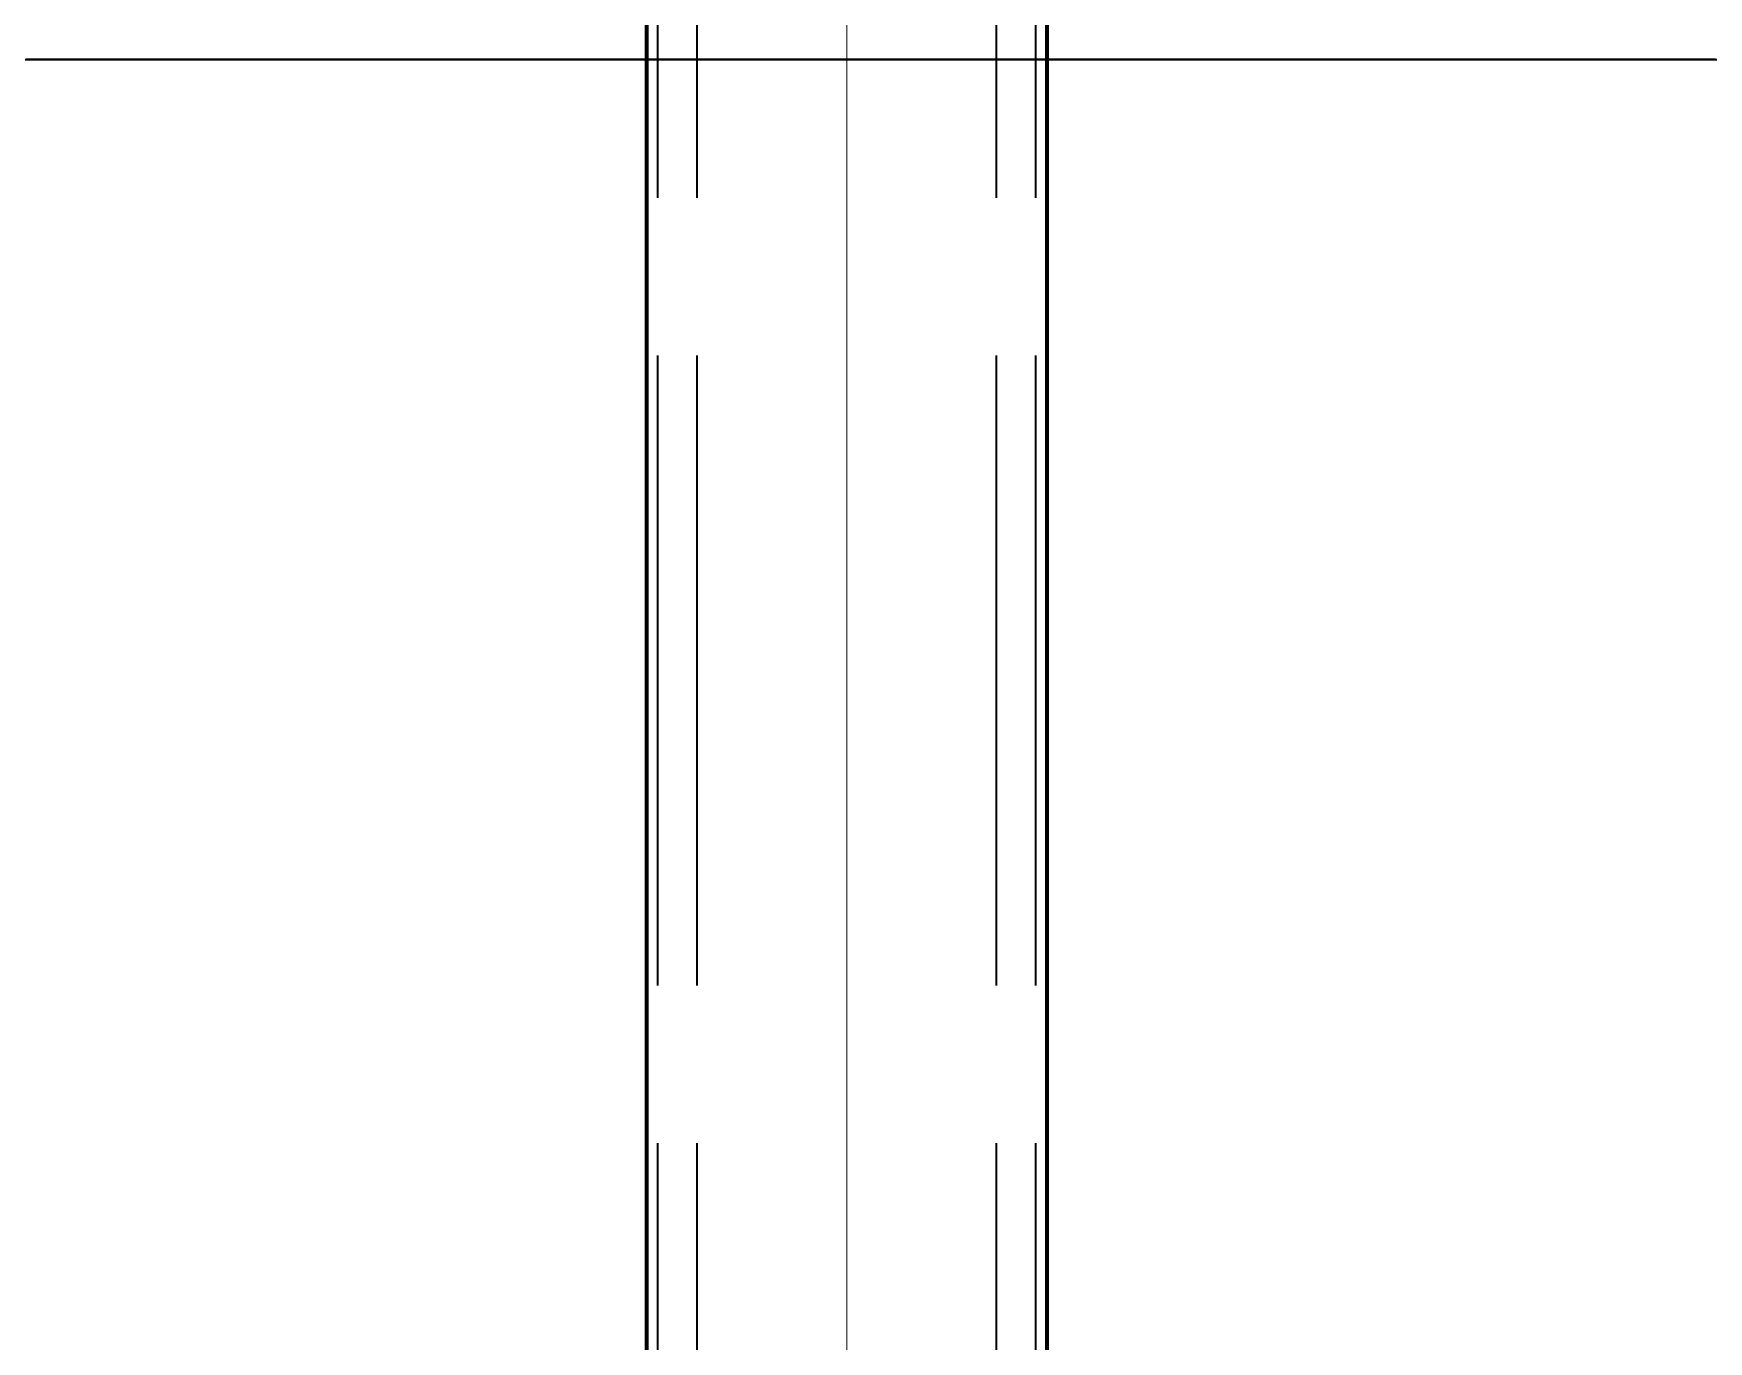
# Model space of a CAD drawing. Header units: millimetres. Extents: x 0 to 2382, y 0 to 420.
# Drawn here: x 282.75 to 293.38, y 282.06 to 290.36 of the extents above; entities that cross this region are included whole.
import ezdxf

# ---------------------------------------------------------------- set-up
doc = ezdxf.new("R2010")
doc.units = ezdxf.units.MM
doc.linetypes.add('IRAM-E-TRAZOS', pattern=[5, 4, -1])
doc.linetypes.add('IRAM-F-TRAZO-PUNTO', pattern=[20, 15, -2, 1, -2])
for name, color, linetype, lineweight in [('01-VISIBLE', 7, 'CONTINUOUS', 70), ('02-OCULTA', 4, 'IRAM-E-TRAZOS', 35), ('03-EJE', 1, 'IRAM-F-TRAZO-PUNTO', 18)]:
    doc.layers.add(name, color=color, linetype=linetype, lineweight=lineweight)

msp = doc.modelspace()

# ---------------------------------------------------------------- linework, layer by layer
at = {"layer": '01-VISIBLE'}
for p, q in [((286.642, 278.5), (286.642, 309.962)), ((289.182, 278.5), (289.182, 309.962))]:
    msp.add_line(p, q, dxfattribs=at)
at = {"layer": '02-OCULTA'}
for p, q in [((286.642, 309.962), (286.642, 278.5)), ((289.182, 309.962), (289.182, 278.5)), ((286.712, 219.32), (286.712, 303.267)), ((286.962, 219.32), (286.962, 303.267)), ((288.862, 219.32), (288.862, 303.267)), ((289.112, 219.32), (289.112, 303.267))]:
    msp.add_line(p, q, dxfattribs=at)
for points in [[(282.69, 290.2), (282.767, 290.2), (282.844, 290.2), (282.92, 290.2), (282.997, 290.2), (283.074, 290.2), (283.151, 290.2), (283.228, 290.2), (283.304, 290.2), (283.381, 290.2), (283.458, 290.2), (283.535, 290.2), (283.612, 290.2), (283.688, 290.2), (283.765, 290.2), (283.842, 290.2), (283.919, 290.2), (283.996, 290.2), (284.072, 290.2), (284.149, 290.2), (284.226, 290.2), (284.303, 290.2), (284.38, 290.2), (284.456, 290.2), (284.533, 290.2), (284.61, 290.2), (284.687, 290.2), (284.764, 290.2), (284.84, 290.2), (284.917, 290.2), (284.994, 290.2), (285.071, 290.2), (285.148, 290.2), (285.224, 290.2), (285.301, 290.2), (285.378, 290.2), (285.455, 290.2), (285.532, 290.2), (285.608, 290.2), (285.685, 290.2), (285.762, 290.2), (285.839, 290.2), (285.916, 290.2), (285.992, 290.2), (286.069, 290.2), (286.146, 290.2), (286.223, 290.2), (286.3, 290.2), (286.376, 290.2), (286.453, 290.2), (286.53, 290.2), (286.607, 290.2), (286.684, 290.2), (286.76, 290.2), (286.837, 290.2), (286.914, 290.2), (286.991, 290.2), (287.068, 290.2), (287.144, 290.2), (287.221, 290.2), (287.298, 290.2), (287.375, 290.2), (287.452, 290.2), (287.528, 290.2), (287.605, 290.2), (287.682, 290.2), (287.759, 290.2), (287.836, 290.2), (287.912, 290.2), (287.989, 290.2), (288.066, 290.2), (288.143, 290.2), (288.22, 290.2), (288.296, 290.2), (288.373, 290.2), (288.45, 290.2), (288.527, 290.2), (288.604, 290.2), (288.68, 290.2), (288.757, 290.2), (288.834, 290.2), (288.911, 290.2), (288.988, 290.2), (289.064, 290.2), (289.141, 290.2), (289.218, 290.2), (289.295, 290.2), (289.372, 290.2), (289.448, 290.2), (289.525, 290.2), (289.602, 290.2), (289.679, 290.2), (289.756, 290.2), (289.832, 290.2), (289.909, 290.2), (289.986, 290.2), (290.063, 290.2), (290.14, 290.2), (290.216, 290.2), (290.293, 290.2), (290.37, 290.2), (290.447, 290.2), (290.524, 290.2), (290.6, 290.2), (290.677, 290.2), (290.754, 290.2), (290.831, 290.2), (290.908, 290.2), (290.984, 290.2), (291.061, 290.2), (291.138, 290.2), (291.215, 290.2), (291.292, 290.2), (291.368, 290.2), (291.445, 290.2), (291.522, 290.2), (291.599, 290.2), (291.676, 290.2), (291.752, 290.2), (291.829, 290.2), (291.906, 290.2), (291.983, 290.2), (292.06, 290.2), (292.136, 290.2), (292.213, 290.2), (292.29, 290.2), (292.367, 290.2), (292.444, 290.2), (292.52, 290.2), (292.597, 290.2), (292.674, 290.2), (292.751, 290.2), (292.828, 290.2), (292.904, 290.2), (292.981, 290.2), (293.058, 290.2), (293.135, 290.2), (293.212, 290.2), (293.288, 290.2), (293.365, 290.2), (293.442, 290.2)], [(287.912, 290.2), (287.862, 290.2), (287.812, 290.2), (287.762, 290.2), (287.712, 290.2), (287.662, 290.2), (287.612, 290.2), (287.562, 290.2), (287.512, 290.2), (287.462, 290.2), (287.412, 290.2), (287.361, 290.2), (287.311, 290.2), (287.261, 290.2), (287.211, 290.2), (287.161, 290.2), (287.111, 290.2), (287.061, 290.2), (287.011, 290.2), (286.961, 290.2), (286.911, 290.2), (286.86, 290.2), (286.81, 290.2), (286.76, 290.2), (286.71, 290.2), (286.66, 290.2), (286.61, 290.2), (286.56, 290.2), (286.51, 290.2), (286.46, 290.2), (286.41, 290.2), (286.36, 290.2), (286.309, 290.2), (286.259, 290.2), (286.209, 290.2), (286.159, 290.2), (286.109, 290.2), (286.059, 290.2), (286.009, 290.2), (285.959, 290.2), (285.909, 290.2), (285.859, 290.2), (285.808, 290.2), (285.758, 290.2), (285.708, 290.2), (285.658, 290.2), (285.608, 290.2), (285.558, 290.2), (285.508, 290.2), (285.458, 290.2), (285.408, 290.2), (285.358, 290.2), (285.308, 290.2), (285.257, 290.2), (285.207, 290.2), (285.157, 290.2), (285.107, 290.2), (285.057, 290.2), (285.007, 290.2), (284.957, 290.2), (284.907, 290.2), (284.857, 290.2), (284.807, 290.2), (284.756, 290.2), (284.706, 290.2), (284.656, 290.2), (284.606, 290.2), (284.556, 290.2), (284.506, 290.2), (284.456, 290.2), (284.406, 290.2), (284.356, 290.2), (284.306, 290.2), (284.256, 290.2), (284.205, 290.2), (284.155, 290.2), (284.105, 290.2), (284.055, 290.2), (284.005, 290.2), (283.955, 290.2), (283.905, 290.2), (283.855, 290.2), (283.805, 290.2), (283.755, 290.2), (283.704, 290.2), (283.654, 290.2), (283.604, 290.2), (283.554, 290.2), (283.504, 290.2), (283.454, 290.2), (283.404, 290.2), (283.354, 290.2), (283.304, 290.2), (283.254, 290.2), (283.203, 290.2), (283.153, 290.2), (283.103, 290.2), (283.053, 290.2), (283.003, 290.2), (282.953, 290.2), (282.903, 290.2), (282.853, 290.2), (282.803, 290.2), (282.753, 290.2), (282.703, 290.2)], [(287.912, 290.2), (287.862, 290.2), (287.812, 290.2), (287.762, 290.2), (287.712, 290.2), (287.662, 290.2), (287.612, 290.2), (287.562, 290.2), (287.512, 290.2), (287.462, 290.2), (287.412, 290.2), (287.362, 290.2), (287.312, 290.2), (287.262, 290.2), (287.212, 290.2), (287.162, 290.2), (287.112, 290.2), (287.062, 290.2), (287.012, 290.2), (286.962, 290.2), (286.912, 290.2), (286.862, 290.2), (286.812, 290.2), (286.762, 290.2), (286.712, 290.2), (286.662, 290.2), (286.612, 290.2), (286.562, 290.2), (286.512, 290.2), (286.462, 290.2), (286.412, 290.2), (286.361, 290.2), (286.311, 290.2), (286.261, 290.2), (286.211, 290.2), (286.161, 290.2), (286.111, 290.2), (286.061, 290.2), (286.011, 290.2), (285.961, 290.2), (285.911, 290.2), (285.861, 290.2), (285.811, 290.2), (285.761, 290.2), (285.711, 290.2), (285.661, 290.2), (285.611, 290.2), (285.561, 290.2), (285.511, 290.2), (285.461, 290.2), (285.411, 290.2), (285.361, 290.2), (285.311, 290.2), (285.261, 290.2), (285.211, 290.2), (285.161, 290.2), (285.111, 290.2), (285.061, 290.2), (285.011, 290.2), (284.961, 290.2), (284.911, 290.2), (284.861, 290.2), (284.81, 290.2), (284.76, 290.2), (284.71, 290.2), (284.66, 290.2), (284.61, 290.2), (284.56, 290.2), (284.51, 290.2), (284.46, 290.2), (284.41, 290.2), (284.36, 290.2), (284.31, 290.2), (284.26, 290.2), (284.21, 290.2), (284.16, 290.2), (284.11, 290.2), (284.06, 290.2), (284.01, 290.2), (283.96, 290.2), (283.91, 290.2), (283.86, 290.2), (283.81, 290.2), (283.76, 290.2), (283.71, 290.2), (283.66, 290.2), (283.61, 290.2), (283.56, 290.2), (283.51, 290.2), (283.46, 290.2), (283.41, 290.2), (283.36, 290.2), (283.31, 290.2), (283.259, 290.2), (283.209, 290.2), (283.159, 290.2), (283.109, 290.2), (283.059, 290.2), (283.009, 290.2), (282.959, 290.2), (282.909, 290.2), (282.859, 290.2), (282.809, 290.2), (282.759, 290.2), (282.709, 290.2)], [(282.738, 290.2), (282.816, 290.2), (282.895, 290.2), (282.973, 290.2), (283.052, 290.2), (283.13, 290.2), (283.208, 290.2), (283.287, 290.2), (283.365, 290.2), (283.444, 290.2), (283.522, 290.2), (283.6, 290.2), (283.679, 290.2), (283.757, 290.2), (283.836, 290.2), (283.914, 290.2), (283.992, 290.2), (284.071, 290.2), (284.149, 290.2), (284.228, 290.2), (284.306, 290.2), (284.384, 290.2), (284.463, 290.2), (284.541, 290.2), (284.62, 290.2), (284.698, 290.2), (284.776, 290.2), (284.855, 290.2), (284.933, 290.2), (285.012, 290.2), (285.09, 290.2), (285.168, 290.2), (285.247, 290.2), (285.325, 290.2), (285.404, 290.2), (285.482, 290.2), (285.56, 290.2), (285.639, 290.2), (285.717, 290.2), (285.796, 290.2), (285.874, 290.2), (285.952, 290.2), (286.031, 290.2), (286.109, 290.2), (286.188, 290.2), (286.266, 290.2), (286.344, 290.2), (286.423, 290.2), (286.501, 290.2), (286.58, 290.2), (286.658, 290.2), (286.736, 290.2), (286.815, 290.2), (286.893, 290.2), (286.972, 290.2), (287.05, 290.2), (287.128, 290.2), (287.207, 290.2), (287.285, 290.2), (287.364, 290.2), (287.442, 290.2), (287.52, 290.2), (287.599, 290.2), (287.677, 290.2), (287.756, 290.2), (287.834, 290.2), (287.912, 290.2), (287.991, 290.2), (288.069, 290.2), (288.148, 290.2), (288.226, 290.2), (288.304, 290.2), (288.383, 290.2), (288.461, 290.2), (288.54, 290.2), (288.618, 290.2), (288.696, 290.2), (288.775, 290.2), (288.853, 290.2), (288.932, 290.2), (289.01, 290.2), (289.088, 290.2), (289.167, 290.2), (289.245, 290.2), (289.324, 290.2), (289.402, 290.2), (289.48, 290.2), (289.559, 290.2), (289.637, 290.2), (289.716, 290.2), (289.794, 290.2), (289.872, 290.2), (289.951, 290.2), (290.029, 290.2), (290.108, 290.2), (290.186, 290.2), (290.264, 290.2), (290.343, 290.2), (290.421, 290.2), (290.5, 290.2), (290.578, 290.2), (290.656, 290.2), (290.735, 290.2), (290.813, 290.2), (290.892, 290.2), (290.97, 290.2), (291.048, 290.2), (291.127, 290.2), (291.205, 290.2), (291.284, 290.2), (291.362, 290.2), (291.44, 290.2), (291.519, 290.2), (291.597, 290.2), (291.676, 290.2), (291.754, 290.2), (291.832, 290.2), (291.911, 290.2), (291.989, 290.2), (292.068, 290.2), (292.146, 290.2), (292.224, 290.2), (292.303, 290.2), (292.381, 290.2), (292.46, 290.2), (292.538, 290.2), (292.616, 290.2), (292.695, 290.2), (292.773, 290.2), (292.852, 290.2), (292.93, 290.2), (293.008, 290.2), (293.087, 290.2), (293.165, 290.2), (293.244, 290.2), (293.322, 290.2), (293.4, 290.2)], [(293.423, 290.2), (293.373, 290.2), (293.323, 290.2), (293.273, 290.2), (293.223, 290.2), (293.173, 290.2), (293.122, 290.2), (293.072, 290.2), (293.022, 290.2), (292.972, 290.2), (292.922, 290.2), (292.872, 290.2), (292.822, 290.2), (292.772, 290.2), (292.722, 290.2), (292.672, 290.2), (292.622, 290.2), (292.571, 290.2), (292.521, 290.2), (292.471, 290.2), (292.421, 290.2), (292.371, 290.2), (292.321, 290.2), (292.271, 290.2), (292.221, 290.2), (292.171, 290.2), (292.121, 290.2), (292.07, 290.2), (292.02, 290.2), (291.97, 290.2), (291.92, 290.2), (291.87, 290.2), (291.82, 290.2), (291.77, 290.2), (291.72, 290.2), (291.67, 290.2), (291.62, 290.2), (291.569, 290.2), (291.519, 290.2), (291.469, 290.2), (291.419, 290.2), (291.369, 290.2), (291.319, 290.2), (291.269, 290.2), (291.219, 290.2), (291.169, 290.2), (291.119, 290.2), (291.069, 290.2), (291.018, 290.2), (290.968, 290.2), (290.918, 290.2), (290.868, 290.2), (290.818, 290.2), (290.768, 290.2), (290.718, 290.2), (290.668, 290.2), (290.618, 290.2), (290.568, 290.2), (290.517, 290.2), (290.467, 290.2), (290.417, 290.2), (290.367, 290.2), (290.317, 290.2), (290.267, 290.2), (290.217, 290.2), (290.167, 290.2), (290.117, 290.2), (290.067, 290.2), (290.017, 290.2), (289.966, 290.2), (289.916, 290.2), (289.866, 290.2), (289.816, 290.2), (289.766, 290.2), (289.716, 290.2), (289.666, 290.2), (289.616, 290.2), (289.566, 290.2), (289.516, 290.2), (289.465, 290.2), (289.415, 290.2), (289.365, 290.2), (289.315, 290.2), (289.265, 290.2), (289.215, 290.2), (289.165, 290.2), (289.115, 290.2), (289.065, 290.2), (289.015, 290.2), (288.965, 290.2), (288.914, 290.2), (288.864, 290.2), (288.814, 290.2), (288.764, 290.2), (288.714, 290.2), (288.664, 290.2), (288.614, 290.2), (288.564, 290.2), (288.514, 290.2), (288.464, 290.2), (288.413, 290.2), (288.363, 290.2), (288.313, 290.2), (288.263, 290.2), (288.213, 290.2), (288.163, 290.2), (288.113, 290.2), (288.063, 290.2), (288.013, 290.2), (287.963, 290.2), (287.912, 290.2)], [(293.416, 290.2), (293.366, 290.2), (293.316, 290.2), (293.266, 290.2), (293.216, 290.2), (293.166, 290.2), (293.116, 290.2), (293.066, 290.2), (293.016, 290.2), (292.966, 290.2), (292.916, 290.2), (292.866, 290.2), (292.816, 290.2), (292.766, 290.2), (292.716, 290.2), (292.666, 290.2), (292.616, 290.2), (292.566, 290.2), (292.515, 290.2), (292.465, 290.2), (292.415, 290.2), (292.365, 290.2), (292.315, 290.2), (292.265, 290.2), (292.215, 290.2), (292.165, 290.2), (292.115, 290.2), (292.065, 290.2), (292.015, 290.2), (291.965, 290.2), (291.915, 290.2), (291.865, 290.2), (291.815, 290.2), (291.765, 290.2), (291.715, 290.2), (291.665, 290.2), (291.615, 290.2), (291.565, 290.2), (291.515, 290.2), (291.465, 290.2), (291.415, 290.2), (291.365, 290.2), (291.315, 290.2), (291.265, 290.2), (291.215, 290.2), (291.165, 290.2), (291.115, 290.2), (291.065, 290.2), (291.015, 290.2), (290.964, 290.2), (290.914, 290.2), (290.864, 290.2), (290.814, 290.2), (290.764, 290.2), (290.714, 290.2), (290.664, 290.2), (290.614, 290.2), (290.564, 290.2), (290.514, 290.2), (290.464, 290.2), (290.414, 290.2), (290.364, 290.2), (290.314, 290.2), (290.264, 290.2), (290.214, 290.2), (290.164, 290.2), (290.114, 290.2), (290.064, 290.2), (290.014, 290.2), (289.964, 290.2), (289.914, 290.2), (289.864, 290.2), (289.814, 290.2), (289.764, 290.2), (289.714, 290.2), (289.664, 290.2), (289.614, 290.2), (289.564, 290.2), (289.514, 290.2), (289.464, 290.2), (289.413, 290.2), (289.363, 290.2), (289.313, 290.2), (289.263, 290.2), (289.213, 290.2), (289.163, 290.2), (289.113, 290.2), (289.063, 290.2), (289.013, 290.2), (288.963, 290.2), (288.913, 290.2), (288.863, 290.2), (288.813, 290.2), (288.763, 290.2), (288.713, 290.2), (288.663, 290.2), (288.613, 290.2), (288.563, 290.2), (288.513, 290.2), (288.463, 290.2), (288.413, 290.2), (288.363, 290.2), (288.313, 290.2), (288.263, 290.2), (288.213, 290.2), (288.163, 290.2), (288.113, 290.2), (288.063, 290.2), (288.013, 290.2), (287.963, 290.2), (287.912, 290.2)]]:
    msp.add_lwpolyline(points, dxfattribs=at)
at = {"layer": '03-EJE'}
msp.add_line((287.912, 216.2), (287.912, 315.146), dxfattribs=at)

doc.saveas('drawing.dxf')
